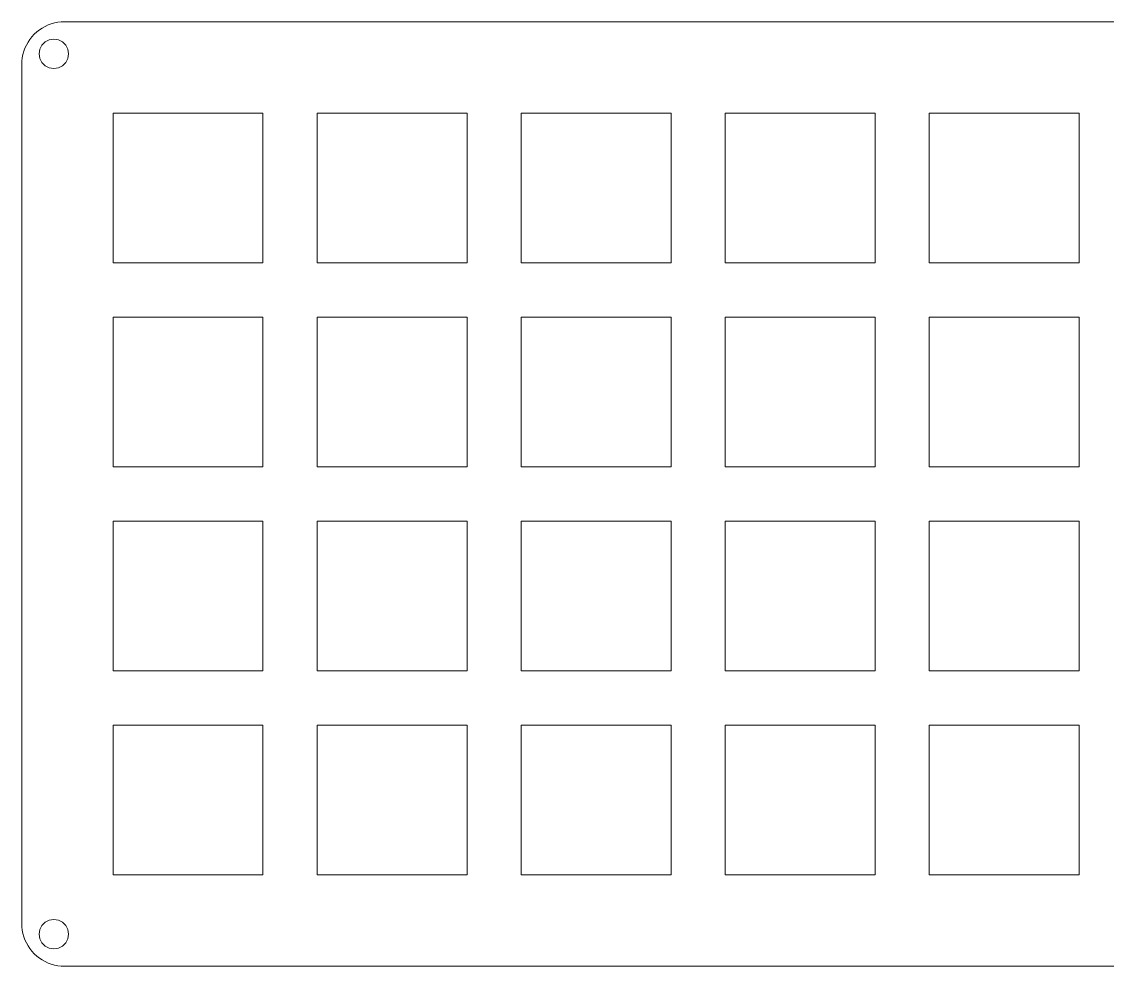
# Model space of a CAD drawing. Header units: centimetres. Extents: x -24.1 to 24.8, y -21.9 to 24.2.
# Drawn here: x 0.76 to 10.9, y 6.03 to 14.85 of the extents above; entities that cross this region are included whole.
import ezdxf

# ---------------------------------------------------------------- set-up
doc = ezdxf.new("R2010")
doc.units = ezdxf.units.CM
doc.header["$MEASUREMENT"] = 0
doc.layers.add('Layer 1', color=7, linetype='Continuous')

msp = doc.modelspace()

# ---------------------------------------------------------------- linework, layer by layer
at = {"layer": 'Layer 1', "lineweight": 9}
for points, knots in [([(24.4229, 14.85237), (24.4229, 14.85237), (24.4542, 14.85117), (24.4542, 14.85117), (24.4542, 14.85117), (24.4854, 14.84747), (24.4854, 14.84747), (24.4854, 14.84747), (24.5162, 14.84137), (24.5162, 14.84137), (24.5162, 14.84137), (24.5465, 14.83287), (24.5465, 14.83287), (24.5465, 14.83287), (24.5759, 14.82197), (24.5759, 14.82197), (24.5759, 14.82197), (24.6044, 14.80887), (24.6044, 14.80887), (24.6044, 14.80887), (24.6318, 14.79347), (24.6318, 14.79347), (24.6318, 14.79347), (24.658, 14.77607), (24.658, 14.77607), (24.658, 14.77607), (24.6826, 14.75657), (24.6826, 14.75657), (24.6826, 14.75657), (24.7057, 14.73527), (24.7057, 14.73527), (24.7057, 14.73527), (24.727, 14.71217), (24.727, 14.71217), (24.727, 14.71217), (24.7465, 14.68757), (24.7465, 14.68757), (24.7465, 14.68757), (24.7639, 14.66137), (24.7639, 14.66137), (24.7639, 14.66137), (24.7793, 14.63397), (24.7793, 14.63397), (24.7793, 14.63397), (24.7924, 14.60547), (24.7924, 14.60547), (24.7924, 14.60547), (24.8033, 14.57607), (24.8033, 14.57607), (24.8033, 14.57607), (24.8118, 14.54577), (24.8118, 14.54577), (24.8118, 14.54577), (24.8179, 14.51497), (24.8179, 14.51497), (24.8179, 14.51497), (24.8216, 14.48377), (24.8216, 14.48377), (24.8216, 14.48377), (24.8228, 14.45237), (24.8228, 14.45237), (24.8228, 14.45237), (24.8229, 6.43227), (24.8229, 6.43227), (24.8229, 6.43227), (24.8216, 6.40097), (24.8216, 6.40097), (24.8216, 6.40097), (24.8179, 6.36977), (24.8179, 6.36977), (24.8179, 6.36977), (24.8118, 6.33897), (24.8118, 6.33897), (24.8118, 6.33897), (24.8033, 6.30867), (24.8033, 6.30867), (24.8033, 6.30867), (24.7924, 6.27927), (24.7924, 6.27927), (24.7924, 6.27927), (24.7793, 6.25077), (24.7793, 6.25077), (24.7793, 6.25077), (24.7639, 6.22337), (24.7639, 6.22337), (24.7639, 6.22337), (24.7465, 6.19717), (24.7465, 6.19717), (24.7465, 6.19717), (24.727, 6.17257), (24.727, 6.17257), (24.727, 6.17257), (24.7057, 6.14947), (24.7057, 6.14947), (24.7057, 6.14947), (24.6826, 6.12817), (24.6826, 6.12817), (24.6826, 6.12817), (24.658, 6.10867), (24.658, 6.10867), (24.658, 6.10867), (24.6318, 6.09127), (24.6318, 6.09127), (24.6318, 6.09127), (24.6044, 6.07587), (24.6044, 6.07587), (24.6044, 6.07587), (24.5759, 6.06277), (24.5759, 6.06277), (24.5759, 6.06277), (24.5465, 6.05187), (24.5465, 6.05187), (24.5465, 6.05187), (24.5162, 6.04337), (24.5162, 6.04337), (24.5162, 6.04337), (24.4854, 6.03727), (24.4854, 6.03727), (24.4854, 6.03727), (24.4542, 6.03357), (24.4542, 6.03357), (24.4542, 6.03357), (24.4229, 6.03227), (24.4229, 6.03227), (24.4229, 6.03227), (1.1628, 6.03227), (1.1628, 6.03227), (1.1628, 6.03227), (1.1314, 6.03357), (1.1314, 6.03357), (1.1314, 6.03357), (1.1002, 6.03727), (1.1002, 6.03727), (1.1002, 6.03727), (1.0694, 6.04337), (1.0694, 6.04337), (1.0694, 6.04337), (1.0391, 6.05187), (1.0391, 6.05187), (1.0391, 6.05187), (1.0097, 6.06277), (1.0097, 6.06277), (1.0097, 6.06277), (0.9812, 6.07587), (0.9812, 6.07587), (0.9812, 6.07587), (0.9538, 6.09127), (0.9538, 6.09127), (0.9538, 6.09127), (0.9276, 6.10867), (0.9276, 6.10867), (0.9276, 6.10867), (0.903, 6.12817), (0.903, 6.12817), (0.903, 6.12817), (0.8799, 6.14947), (0.8799, 6.14947), (0.8799, 6.14947), (0.8586, 6.17257), (0.8586, 6.17257), (0.8586, 6.17257), (0.8391, 6.19717), (0.8391, 6.19717), (0.8391, 6.19717), (0.8217, 6.22337), (0.8217, 6.22337), (0.8217, 6.22337), (0.8063, 6.25077), (0.8063, 6.25077), (0.8063, 6.25077), (0.7932, 6.27927), (0.7932, 6.27927), (0.7932, 6.27927), (0.7823, 6.30867), (0.7823, 6.30867), (0.7823, 6.30867), (0.7738, 6.33897), (0.7738, 6.33897), (0.7738, 6.33897), (0.7677, 6.36977), (0.7677, 6.36977), (0.7677, 6.36977), (0.764, 6.40097), (0.764, 6.40097), (0.764, 6.40097), (0.7627, 6.43237), (0.7627, 6.43237), (0.7627, 6.43237), (0.7628, 14.45237), (0.7628, 14.45237), (0.7628, 14.45237), (0.764, 14.48377), (0.764, 14.48377), (0.764, 14.48377), (0.7677, 14.51497), (0.7677, 14.51497), (0.7677, 14.51497), (0.7738, 14.54577), (0.7738, 14.54577), (0.7738, 14.54577), (0.7823, 14.57607), (0.7823, 14.57607), (0.7823, 14.57607), (0.7932, 14.60547), (0.7932, 14.60547), (0.7932, 14.60547), (0.8063, 14.63397), (0.8063, 14.63397), (0.8063, 14.63397), (0.8217, 14.66137), (0.8217, 14.66137), (0.8217, 14.66137), (0.8391, 14.68757), (0.8391, 14.68757), (0.8391, 14.68757), (0.8586, 14.71217), (0.8586, 14.71217), (0.8586, 14.71217), (0.8799, 14.73527), (0.8799, 14.73527), (0.8799, 14.73527), (0.903, 14.75657), (0.903, 14.75657), (0.903, 14.75657), (0.9276, 14.77607), (0.9276, 14.77607), (0.9276, 14.77607), (0.9538, 14.79347), (0.9538, 14.79347), (0.9538, 14.79347), (0.9812, 14.80887), (0.9812, 14.80887), (0.9812, 14.80887), (1.0097, 14.82197), (1.0097, 14.82197), (1.0097, 14.82197), (1.0391, 14.83287), (1.0391, 14.83287), (1.0391, 14.83287), (1.0694, 14.84137), (1.0694, 14.84137), (1.0694, 14.84137), (1.1002, 14.84747), (1.1002, 14.84747), (1.1002, 14.84747), (1.1314, 14.85117), (1.1314, 14.85117), (1.1314, 14.85117), (1.1628, 14.85247), (1.1628, 14.85247), (1.1628, 14.85247), (24.4229, 14.85237), (24.4229, 14.85237)], [0, 0, 0, 0, 0.01190476, 0.01190476, 0.01190476, 0.02380952, 0.02380952, 0.02380952, 0.03571429, 0.03571429, 0.03571429, 0.04761905, 0.04761905, 0.04761905, 0.05952381, 0.05952381, 0.05952381, 0.07142857, 0.07142857, 0.07142857, 0.08333333, 0.08333333, 0.08333333, 0.0952381, 0.0952381, 0.0952381, 0.10714286, 0.10714286, 0.10714286, 0.11904762, 0.11904762, 0.11904762, 0.13095238, 0.13095238, 0.13095238, 0.14285714, 0.14285714, 0.14285714, 0.1547619, 0.1547619, 0.1547619, 0.16666667, 0.16666667, 0.16666667, 0.17857143, 0.17857143, 0.17857143, 0.19047619, 0.19047619, 0.19047619, 0.20238095, 0.20238095, 0.20238095, 0.21428571, 0.21428571, 0.21428571, 0.22619048, 0.22619048, 0.22619048, 0.23809524, 0.23809524, 0.23809524, 0.25, 0.25, 0.25, 0.26190476, 0.26190476, 0.26190476, 0.27380952, 0.27380952, 0.27380952, 0.28571429, 0.28571429, 0.28571429, 0.29761905, 0.29761905, 0.29761905, 0.30952381, 0.30952381, 0.30952381, 0.32142857, 0.32142857, 0.32142857, 0.33333333, 0.33333333, 0.33333333, 0.3452381, 0.3452381, 0.3452381, 0.35714286, 0.35714286, 0.35714286, 0.36904762, 0.36904762, 0.36904762, 0.38095238, 0.38095238, 0.38095238, 0.39285714, 0.39285714, 0.39285714, 0.4047619, 0.4047619, 0.4047619, 0.41666667, 0.41666667, 0.41666667, 0.42857143, 0.42857143, 0.42857143, 0.44047619, 0.44047619, 0.44047619, 0.45238095, 0.45238095, 0.45238095, 0.46428571, 0.46428571, 0.46428571, 0.47619048, 0.47619048, 0.47619048, 0.48809524, 0.48809524, 0.48809524, 0.5, 0.5, 0.5, 0.51190476, 0.51190476, 0.51190476, 0.52380952, 0.52380952, 0.52380952, 0.53571429, 0.53571429, 0.53571429, 0.54761905, 0.54761905, 0.54761905, 0.55952381, 0.55952381, 0.55952381, 0.57142857, 0.57142857, 0.57142857, 0.58333333, 0.58333333, 0.58333333, 0.5952381, 0.5952381, 0.5952381, 0.60714286, 0.60714286, 0.60714286, 0.61904762, 0.61904762, 0.61904762, 0.63095238, 0.63095238, 0.63095238, 0.64285714, 0.64285714, 0.64285714, 0.6547619, 0.6547619, 0.6547619, 0.66666667, 0.66666667, 0.66666667, 0.67857143, 0.67857143, 0.67857143, 0.69047619, 0.69047619, 0.69047619, 0.70238095, 0.70238095, 0.70238095, 0.71428571, 0.71428571, 0.71428571, 0.72619048, 0.72619048, 0.72619048, 0.73809524, 0.73809524, 0.73809524, 0.75, 0.75, 0.75, 0.76190476, 0.76190476, 0.76190476, 0.77380952, 0.77380952, 0.77380952, 0.78571429, 0.78571429, 0.78571429, 0.79761905, 0.79761905, 0.79761905, 0.80952381, 0.80952381, 0.80952381, 0.82142857, 0.82142857, 0.82142857, 0.83333333, 0.83333333, 0.83333333, 0.8452381, 0.8452381, 0.8452381, 0.85714286, 0.85714286, 0.85714286, 0.86904762, 0.86904762, 0.86904762, 0.88095238, 0.88095238, 0.88095238, 0.89285714, 0.89285714, 0.89285714, 0.9047619, 0.9047619, 0.9047619, 0.91666667, 0.91666667, 0.91666667, 0.92857143, 0.92857143, 0.92857143, 0.94047619, 0.94047619, 0.94047619, 0.95238095, 0.95238095, 0.95238095, 0.96428571, 0.96428571, 0.96428571, 0.97619048, 0.97619048, 0.97619048, 0.98809524, 0.98809524, 0.98809524, 1, 1, 1, 1]), ([(1.02024, 14.68326), (1.02024, 14.68326), (0.98189, 14.66374), (0.98189, 14.66374), (0.98189, 14.66374), (0.95146, 14.6333), (0.95146, 14.6333), (0.95146, 14.6333), (0.93194, 14.59494), (0.93194, 14.59494), (0.93194, 14.59494), (0.92515, 14.55237), (0.92515, 14.55237), (0.92515, 14.55237), (0.93194, 14.50989), (0.93194, 14.50989), (0.93194, 14.50989), (0.95146, 14.47153), (0.95146, 14.47153), (0.95146, 14.47153), (0.98189, 14.44109), (0.98189, 14.44109), (0.98189, 14.44109), (1.02024, 14.42156), (1.02024, 14.42156), (1.02024, 14.42156), (1.06279, 14.41477), (1.06279, 14.41477), (1.06279, 14.41477), (1.10526, 14.42156), (1.10526, 14.42156), (1.10526, 14.42156), (1.14361, 14.44109), (1.14361, 14.44109), (1.14361, 14.44109), (1.17404, 14.47153), (1.17404, 14.47153), (1.17404, 14.47153), (1.19356, 14.50989), (1.19356, 14.50989), (1.19356, 14.50989), (1.20035, 14.55237), (1.20035, 14.55237), (1.20035, 14.55237), (1.19356, 14.59494), (1.19356, 14.59494), (1.19356, 14.59494), (1.17404, 14.6333), (1.17404, 14.6333), (1.17404, 14.6333), (1.14361, 14.66374), (1.14361, 14.66374), (1.14361, 14.66374), (1.10526, 14.68326), (1.10526, 14.68326), (1.10526, 14.68326), (1.06279, 14.68997), (1.06279, 14.68997), (1.06279, 14.68997), (1.02024, 14.68326), (1.02024, 14.68326)], [0, 0, 0, 0, 0.05, 0.05, 0.05, 0.1, 0.1, 0.1, 0.15, 0.15, 0.15, 0.2, 0.2, 0.2, 0.25, 0.25, 0.25, 0.3, 0.3, 0.3, 0.35, 0.35, 0.35, 0.4, 0.4, 0.4, 0.45, 0.45, 0.45, 0.5, 0.5, 0.5, 0.55, 0.55, 0.55, 0.6, 0.6, 0.6, 0.65, 0.65, 0.65, 0.7, 0.7, 0.7, 0.75, 0.75, 0.75, 0.8, 0.8, 0.8, 0.85, 0.85, 0.85, 0.9, 0.9, 0.9, 0.95, 0.95, 0.95, 1, 1, 1, 1]), ([(1.6152, 13.99997), (1.6152, 13.99997), (1.6152, 12.59987), (1.6152, 12.59987), (1.6152, 12.59987), (3.0153, 12.59987), (3.0153, 12.59987), (3.0153, 12.59987), (3.0153, 13.99997), (3.0153, 13.99997), (3.0153, 13.99997), (1.6152, 13.99997), (1.6152, 13.99997)], [0, 0, 0, 0, 0.25, 0.25, 0.25, 0.5, 0.5, 0.5, 0.75, 0.75, 0.75, 1, 1, 1, 1]), ([(3.5203, 13.99997), (3.5203, 13.99997), (3.5203, 12.59987), (3.5203, 12.59987), (3.5203, 12.59987), (4.9203, 12.59987), (4.9203, 12.59987), (4.9203, 12.59987), (4.9203, 13.99997), (4.9203, 13.99997), (4.9203, 13.99997), (3.5203, 13.99997), (3.5203, 13.99997)], [0, 0, 0, 0, 0.25, 0.25, 0.25, 0.5, 0.5, 0.5, 0.75, 0.75, 0.75, 1, 1, 1, 1]), ([(5.4253, 13.99997), (5.4253, 13.99997), (5.4253, 12.59987), (5.4253, 12.59987), (5.4253, 12.59987), (6.8253, 12.59987), (6.8253, 12.59987), (6.8253, 12.59987), (6.8253, 13.99997), (6.8253, 13.99997), (6.8253, 13.99997), (5.4253, 13.99997), (5.4253, 13.99997)], [0, 0, 0, 0, 0.25, 0.25, 0.25, 0.5, 0.5, 0.5, 0.75, 0.75, 0.75, 1, 1, 1, 1]), ([(7.3303, 13.99997), (7.3303, 13.99997), (7.3303, 12.59987), (7.3303, 12.59987), (7.3303, 12.59987), (8.7303, 12.59987), (8.7303, 12.59987), (8.7303, 12.59987), (8.7303, 13.99997), (8.7303, 13.99997), (8.7303, 13.99997), (7.3303, 13.99997), (7.3303, 13.99997)], [0, 0, 0, 0, 0.25, 0.25, 0.25, 0.5, 0.5, 0.5, 0.75, 0.75, 0.75, 1, 1, 1, 1]), ([(9.2353, 13.99997), (9.2353, 13.99997), (9.2353, 12.59987), (9.2353, 12.59987), (9.2353, 12.59987), (10.6353, 12.59987), (10.6353, 12.59987), (10.6353, 12.59987), (10.6353, 13.99997), (10.6353, 13.99997), (10.6353, 13.99997), (9.2353, 13.99997), (9.2353, 13.99997)], [0, 0, 0, 0, 0.25, 0.25, 0.25, 0.5, 0.5, 0.5, 0.75, 0.75, 0.75, 1, 1, 1, 1]), ([(1.6152, 12.09487), (1.6152, 12.09487), (1.6152, 10.69487), (1.6152, 10.69487), (1.6152, 10.69487), (3.0153, 10.69487), (3.0153, 10.69487), (3.0153, 10.69487), (3.0153, 12.09487), (3.0153, 12.09487), (3.0153, 12.09487), (1.6152, 12.09487), (1.6152, 12.09487)], [0, 0, 0, 0, 0.25, 0.25, 0.25, 0.5, 0.5, 0.5, 0.75, 0.75, 0.75, 1, 1, 1, 1]), ([(3.5203, 12.09487), (3.5203, 12.09487), (3.5203, 10.69487), (3.5203, 10.69487), (3.5203, 10.69487), (4.9203, 10.69487), (4.9203, 10.69487), (4.9203, 10.69487), (4.9203, 12.09487), (4.9203, 12.09487), (4.9203, 12.09487), (3.5203, 12.09487), (3.5203, 12.09487)], [0, 0, 0, 0, 0.25, 0.25, 0.25, 0.5, 0.5, 0.5, 0.75, 0.75, 0.75, 1, 1, 1, 1]), ([(5.4253, 12.09487), (5.4253, 12.09487), (5.4253, 10.69487), (5.4253, 10.69487), (5.4253, 10.69487), (6.8253, 10.69487), (6.8253, 10.69487), (6.8253, 10.69487), (6.8253, 12.09487), (6.8253, 12.09487), (6.8253, 12.09487), (5.4253, 12.09487), (5.4253, 12.09487)], [0, 0, 0, 0, 0.25, 0.25, 0.25, 0.5, 0.5, 0.5, 0.75, 0.75, 0.75, 1, 1, 1, 1]), ([(7.3303, 12.09487), (7.3303, 12.09487), (7.3303, 10.69487), (7.3303, 10.69487), (7.3303, 10.69487), (8.7303, 10.69487), (8.7303, 10.69487), (8.7303, 10.69487), (8.7303, 12.09487), (8.7303, 12.09487), (8.7303, 12.09487), (7.3303, 12.09487), (7.3303, 12.09487)], [0, 0, 0, 0, 0.25, 0.25, 0.25, 0.5, 0.5, 0.5, 0.75, 0.75, 0.75, 1, 1, 1, 1]), ([(9.2353, 12.09487), (9.2353, 12.09487), (9.2353, 10.69487), (9.2353, 10.69487), (9.2353, 10.69487), (10.6353, 10.69487), (10.6353, 10.69487), (10.6353, 10.69487), (10.6353, 12.09487), (10.6353, 12.09487), (10.6353, 12.09487), (9.2353, 12.09487), (9.2353, 12.09487)], [0, 0, 0, 0, 0.25, 0.25, 0.25, 0.5, 0.5, 0.5, 0.75, 0.75, 0.75, 1, 1, 1, 1]), ([(1.6152, 10.18987), (1.6152, 10.18987), (1.6152, 8.78987), (1.6152, 8.78987), (1.6152, 8.78987), (3.0153, 8.78987), (3.0153, 8.78987), (3.0153, 8.78987), (3.0153, 10.18987), (3.0153, 10.18987), (3.0153, 10.18987), (1.6152, 10.18987), (1.6152, 10.18987)], [0, 0, 0, 0, 0.25, 0.25, 0.25, 0.5, 0.5, 0.5, 0.75, 0.75, 0.75, 1, 1, 1, 1]), ([(3.5203, 10.18987), (3.5203, 10.18987), (3.5203, 8.78987), (3.5203, 8.78987), (3.5203, 8.78987), (4.9203, 8.78987), (4.9203, 8.78987), (4.9203, 8.78987), (4.9203, 10.18987), (4.9203, 10.18987), (4.9203, 10.18987), (3.5203, 10.18987), (3.5203, 10.18987)], [0, 0, 0, 0, 0.25, 0.25, 0.25, 0.5, 0.5, 0.5, 0.75, 0.75, 0.75, 1, 1, 1, 1]), ([(5.4253, 10.18987), (5.4253, 10.18987), (5.4253, 8.78987), (5.4253, 8.78987), (5.4253, 8.78987), (6.8253, 8.78987), (6.8253, 8.78987), (6.8253, 8.78987), (6.8253, 10.18987), (6.8253, 10.18987), (6.8253, 10.18987), (5.4253, 10.18987), (5.4253, 10.18987)], [0, 0, 0, 0, 0.25, 0.25, 0.25, 0.5, 0.5, 0.5, 0.75, 0.75, 0.75, 1, 1, 1, 1]), ([(7.3303, 10.18987), (7.3303, 10.18987), (7.3303, 8.78987), (7.3303, 8.78987), (7.3303, 8.78987), (8.7303, 8.78987), (8.7303, 8.78987), (8.7303, 8.78987), (8.7303, 10.18987), (8.7303, 10.18987), (8.7303, 10.18987), (7.3303, 10.18987), (7.3303, 10.18987)], [0, 0, 0, 0, 0.25, 0.25, 0.25, 0.5, 0.5, 0.5, 0.75, 0.75, 0.75, 1, 1, 1, 1]), ([(9.2353, 10.18987), (9.2353, 10.18987), (9.2353, 8.78987), (9.2353, 8.78987), (9.2353, 8.78987), (10.6353, 8.78987), (10.6353, 8.78987), (10.6353, 8.78987), (10.6353, 10.18987), (10.6353, 10.18987), (10.6353, 10.18987), (9.2353, 10.18987), (9.2353, 10.18987)], [0, 0, 0, 0, 0.25, 0.25, 0.25, 0.5, 0.5, 0.5, 0.75, 0.75, 0.75, 1, 1, 1, 1]), ([(1.6152, 8.28487), (1.6152, 8.28487), (1.6152, 6.88487), (1.6152, 6.88487), (1.6152, 6.88487), (3.0153, 6.88487), (3.0153, 6.88487), (3.0153, 6.88487), (3.0153, 8.28487), (3.0153, 8.28487), (3.0153, 8.28487), (1.6152, 8.28487), (1.6152, 8.28487)], [0, 0, 0, 0, 0.25, 0.25, 0.25, 0.5, 0.5, 0.5, 0.75, 0.75, 0.75, 1, 1, 1, 1]), ([(3.5203, 8.28487), (3.5203, 8.28487), (3.5203, 6.88487), (3.5203, 6.88487), (3.5203, 6.88487), (4.9203, 6.88487), (4.9203, 6.88487), (4.9203, 6.88487), (4.9203, 8.28487), (4.9203, 8.28487), (4.9203, 8.28487), (3.5203, 8.28487), (3.5203, 8.28487)], [0, 0, 0, 0, 0.25, 0.25, 0.25, 0.5, 0.5, 0.5, 0.75, 0.75, 0.75, 1, 1, 1, 1]), ([(5.4253, 8.28487), (5.4253, 8.28487), (5.4253, 6.88487), (5.4253, 6.88487), (5.4253, 6.88487), (6.8253, 6.88487), (6.8253, 6.88487), (6.8253, 6.88487), (6.8253, 8.28487), (6.8253, 8.28487), (6.8253, 8.28487), (5.4253, 8.28487), (5.4253, 8.28487)], [0, 0, 0, 0, 0.25, 0.25, 0.25, 0.5, 0.5, 0.5, 0.75, 0.75, 0.75, 1, 1, 1, 1]), ([(7.3303, 8.28487), (7.3303, 8.28487), (7.3303, 6.88487), (7.3303, 6.88487), (7.3303, 6.88487), (8.7303, 6.88487), (8.7303, 6.88487), (8.7303, 6.88487), (8.7303, 8.28487), (8.7303, 8.28487), (8.7303, 8.28487), (7.3303, 8.28487), (7.3303, 8.28487)], [0, 0, 0, 0, 0.25, 0.25, 0.25, 0.5, 0.5, 0.5, 0.75, 0.75, 0.75, 1, 1, 1, 1]), ([(9.2353, 8.28487), (9.2353, 8.28487), (9.2353, 6.88487), (9.2353, 6.88487), (9.2353, 6.88487), (10.6353, 6.88487), (10.6353, 6.88487), (10.6353, 6.88487), (10.6353, 8.28487), (10.6353, 8.28487), (10.6353, 8.28487), (9.2353, 8.28487), (9.2353, 8.28487)], [0, 0, 0, 0, 0.25, 0.25, 0.25, 0.5, 0.5, 0.5, 0.75, 0.75, 0.75, 1, 1, 1, 1]), ([(1.02024, 6.46321), (1.02024, 6.46321), (0.98189, 6.44368), (0.98189, 6.44368), (0.98189, 6.44368), (0.95146, 6.41323), (0.95146, 6.41323), (0.95146, 6.41323), (0.93194, 6.37486), (0.93194, 6.37486), (0.93194, 6.37486), (0.92515, 6.33228), (0.92515, 6.33228), (0.92515, 6.33228), (0.93194, 6.28978), (0.93194, 6.28978), (0.93194, 6.28978), (0.95146, 6.25141), (0.95146, 6.25141), (0.95146, 6.25141), (0.98189, 6.22096), (0.98189, 6.22096), (0.98189, 6.22096), (1.02024, 6.20143), (1.02024, 6.20143), (1.02024, 6.20143), (1.06279, 6.19472), (1.06279, 6.19472), (1.06279, 6.19472), (1.10526, 6.20143), (1.10526, 6.20143), (1.10526, 6.20143), (1.14361, 6.22096), (1.14361, 6.22096), (1.14361, 6.22096), (1.17404, 6.25141), (1.17404, 6.25141), (1.17404, 6.25141), (1.19356, 6.28978), (1.19356, 6.28978), (1.19356, 6.28978), (1.20035, 6.33228), (1.20035, 6.33228), (1.20035, 6.33228), (1.19356, 6.37486), (1.19356, 6.37486), (1.19356, 6.37486), (1.17404, 6.41323), (1.17404, 6.41323), (1.17404, 6.41323), (1.14361, 6.44368), (1.14361, 6.44368), (1.14361, 6.44368), (1.10526, 6.46321), (1.10526, 6.46321), (1.10526, 6.46321), (1.06279, 6.46992), (1.06279, 6.46992), (1.06279, 6.46992), (1.02024, 6.46321), (1.02024, 6.46321)], [0, 0, 0, 0, 0.05, 0.05, 0.05, 0.1, 0.1, 0.1, 0.15, 0.15, 0.15, 0.2, 0.2, 0.2, 0.25, 0.25, 0.25, 0.3, 0.3, 0.3, 0.35, 0.35, 0.35, 0.4, 0.4, 0.4, 0.45, 0.45, 0.45, 0.5, 0.5, 0.5, 0.55, 0.55, 0.55, 0.6, 0.6, 0.6, 0.65, 0.65, 0.65, 0.7, 0.7, 0.7, 0.75, 0.75, 0.75, 0.8, 0.8, 0.8, 0.85, 0.85, 0.85, 0.9, 0.9, 0.9, 0.95, 0.95, 0.95, 1, 1, 1, 1])]:
    msp.add_open_spline(points, degree=3, knots=knots, dxfattribs=at)

doc.saveas('drawing.dxf')
